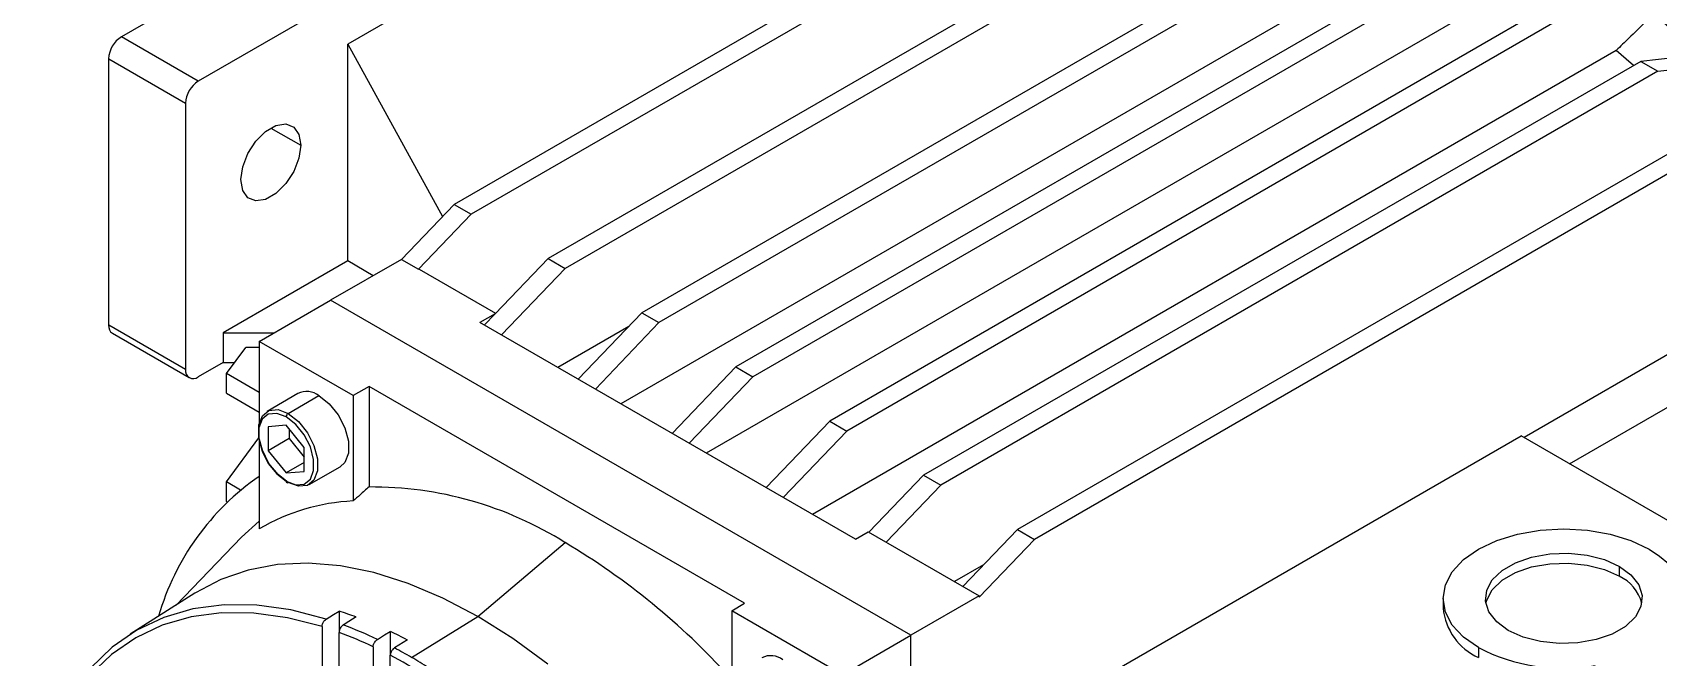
# Model space of a CAD drawing. Header units: millimetres. Extents: x 0 to 841, y 0 to 594.
# Drawn here: x 291 to 425.7, y 462.3 to 514.1 of the extents above; entities that cross this region are included whole.
import ezdxf

# ---------------------------------------------------------------- set-up
doc = ezdxf.new("R2010")
doc.units = ezdxf.units.MM

msp = doc.modelspace()

# ---------------------------------------------------------------- linework, layer by layer
at = {"color": 7, "linetype": 'Continuous', "lineweight": 25}
for p, q in [((366.99, 553.36), (298.4, 513.77)), ((373.35, 549.69), (304.76, 510.09)), ((360.98, 538.46), (317.14, 513.15)), ((385.39, 534.18), (325.96, 499.88)), ((386.8, 533.37), (327.38, 499.06)), ((393.16, 529.69), (333.74, 495.39)), ((394.58, 528.88), (335.16, 494.57)), ((400.94, 525.2), (341.52, 490.9)), ((402.36, 524.39), (342.93, 490.08)), ((406.69, 521.98), (339.77, 483.35)), ((408.72, 520.71), (349.3, 486.41)), ((410.13, 519.9), (350.71, 485.59)), ((414.47, 518.31), (346.84, 479.27)), ((416.5, 516.22), (357.08, 481.92)), ((417.91, 515.41), (358.49, 481.1)), ((304.76, 510.09), (298.4, 513.77)), ((297.34, 511.93), (303.7, 508.26)), ((297.34, 489.88), (297.34, 511.93)), ((317.14, 495.19), (317.14, 513.15)), ((317.14, 513.15), (325.01, 498.89)), ((422.24, 512.63), (355.65, 474.19)), ((430.99, 512.48), (424.28, 511.73)), ((424.28, 511.73), (364.85, 477.43)), ((425.69, 510.92), (366.27, 476.61)), ((424.28, 511.73), (425.69, 510.92)), ((425.69, 510.92), (432.41, 511.66)), ((303.7, 508.26), (303.7, 486.21)), ((432.06, 507.24), (372.63, 472.94)), ((310.77, 506.21), (313.25, 504.79)), ((433.47, 506.43), (374.05, 472.12)), ((321.59, 495.31), (325.96, 499.88)), ((325.96, 499.88), (327.38, 499.06)), ((323, 494.5), (327.38, 499.06)), ((317.14, 495.19), (306.83, 489.24)), ((321.59, 495.31), (315.72, 491.93)), ((319.26, 493.97), (317.14, 495.19)), ((321.59, 495.31), (323, 494.5)), ((323.05, 494.52), (323, 494.5)), ((323.05, 494.52), (329.4, 490.86)), ((333.74, 495.39), (329.37, 490.82)), ((329.88, 489.06), (335.16, 494.57)), ((333.74, 495.39), (335.16, 494.57)), ((436.99, 493.48), (414.6, 480.56)), ((309.81, 488.52), (315.72, 491.93)), ((363.81, 464.17), (315.72, 491.93)), ((363.81, 464.17), (315.72, 491.93)), ((329.37, 490.82), (328.1, 490.09)), ((329.37, 490.82), (328.46, 489.88)), ((341.52, 490.9), (336.24, 485.39)), ((341.52, 490.9), (342.93, 490.08)), ((303.7, 486.21), (297.34, 489.88)), ((297.65, 489.2), (304.01, 485.52)), ((306.83, 489.24), (306.83, 486.79)), ((306.83, 489.24), (311.07, 489.24)), ((359.21, 472.13), (328.1, 490.09)), ((340.43, 489.76), (334.55, 486.37)), ((337.66, 484.57), (342.93, 490.08)), ((418.37, 478.39), (438.87, 490.23)), ((307.11, 485.86), (308.69, 488.01)), ((309.81, 488.01), (308.69, 488.01)), ((317.59, 484.03), (309.81, 488.52)), ((309.81, 488.52), (309.81, 481.79)), ((306.83, 486.79), (304.76, 485.6)), ((306.83, 486.79), (307.79, 486.79)), ((349.3, 486.41), (344.02, 480.9)), ((349.3, 486.41), (350.71, 485.59)), ((309.81, 484.3), (307.11, 485.86)), ((307.11, 484.23), (307.11, 485.86)), ((345.43, 480.08), (350.71, 485.59)), ((307.11, 484.23), (309.81, 482.67)), ((313.01, 484.2), (310.46, 482.72)), ((312.21, 482.55), (314.76, 484.03)), ((318.91, 484.78), (317.59, 484.03)), ((317.59, 484.03), (317.59, 475.3)), ((350.02, 466.82), (318.91, 484.78)), ((318.91, 484.78), (318.91, 476.46)), ((312.05, 481.58), (310.56, 481.45)), ((310.56, 481.45), (310.56, 479.47)), ((313.53, 479.73), (312.05, 481.58)), ((312.29, 481.27), (312.29, 480.47)), ((357.08, 481.92), (351.8, 476.41)), ((353.21, 475.59), (358.49, 481.1)), ((357.08, 481.92), (358.49, 481.1)), ((307.11, 476.88), (309.79, 480.52)), ((309.81, 480.37), (309.81, 472.99)), ((312.29, 480.47), (310.56, 479.47)), ((312.29, 480.47), (313.53, 478.93)), ((313.53, 477.75), (313.53, 479.73)), ((371.94, 456.21), (414.36, 480.7)), ((436.64, 467.84), (414.36, 480.7)), ((310.56, 479.47), (312.05, 477.62)), ((313.53, 478.48), (312.05, 477.62)), ((308.26, 476.21), (307.11, 476.88)), ((307.11, 475.25), (307.11, 476.88)), ((312.05, 477.62), (313.53, 477.75)), ((313.96, 476.66), (316.51, 478.14)), ((364.85, 477.43), (360.33, 472.71)), ((364.85, 477.43), (366.27, 476.61)), ((361.75, 471.89), (366.27, 476.61)), ((307.11, 475.25), (307.14, 475.23)), ((309.81, 473.64), (308.35, 472.29)), ((372.63, 472.94), (368.11, 468.22)), ((372.63, 472.94), (374.05, 472.12)), ((308.35, 472.29), (302.92, 466.67)), ((327.92, 465.73), (335.17, 471.85)), ((359.21, 472.13), (360.27, 472.74)), ((360.27, 472.74), (369.46, 467.43)), ((369.46, 467.34), (374.05, 472.12)), ((369.82, 470.01), (367.42, 468.62)), ((422.5, 469.07), (422.5, 469.88)), ((304.47, 467.66), (299.12, 464.25)), ((316.43, 466.18), (316.43, 464.41)), ((348.96, 466.21), (350.02, 466.82)), ((358.15, 460.9), (348.96, 466.21)), ((348.96, 466.21), (348.96, 460.86)), ((369.46, 467.43), (363.81, 464.17)), ((369.46, 467.43), (369.46, 467.34)), ((407.9, 467.23), (407.9, 466.41)), ((315.02, 464.9), (315.02, 450.85)), ((322.43, 462.34), (327.92, 465.73)), ((316.43, 450.58), (316.43, 464.41)), ((320.67, 464.49), (320.67, 462.51)), ((322.09, 463.78), (321.01, 463.12)), ((358.15, 460.9), (363.81, 464.17)), ((363.81, 452.89), (363.81, 464.17)), ((363.81, 452.89), (363.81, 464.17)), ((319.26, 463.22), (319.26, 449.65)), ((320.67, 449), (320.67, 462.51)), ((410.83, 463.15), (410.83, 462.33))]:
    msp.add_line(p, q, dxfattribs=at)
at = {"color": 7, "linetype": 'Continuous', "lineweight": 25, "flags": 128}
for points in [[(423.66, 511.38), (423.06, 511.91), (422.24, 512.63)], [(308.3, 501.93), (308.45, 502.99), (308.88, 504.1), (309.54, 505.12), (310.34, 505.92), (311.2, 506.42), (312.01, 506.55), (312.67, 506.29), (313.1, 505.68), (313.25, 504.79)], [(313.25, 504.79), (313.1, 503.72), (312.67, 502.61), (312.01, 501.6), (311.2, 500.79), (310.34, 500.29), (309.54, 500.17), (308.88, 500.42), (308.45, 501.04), (308.3, 501.93)], [(314.76, 484.03), (315.61, 483.36), (316.36, 482.44), (316.91, 481.36), (317.2, 480.26), (317.2, 479.26), (316.91, 478.5), (316.51, 478.14)], [(312.21, 476.84), (311.37, 477.5), (310.62, 478.42), (310.07, 479.5), (309.77, 480.6), (309.77, 481.6), (310.07, 482.36), (310.62, 482.8), (311.37, 482.87), (312.21, 482.55)], [(312.05, 482.27), (311.26, 482.56), (310.56, 482.5), (310.05, 482.09), (309.77, 481.37), (309.77, 480.45), (310.05, 479.42), (310.56, 478.41), (311.26, 477.55), (312.05, 476.93)], [(312.05, 476.93), (312.84, 476.64), (313.53, 476.7), (314.05, 477.11), (314.32, 477.82), (314.32, 478.75), (314.05, 479.78), (313.53, 480.78), (312.84, 481.65), (312.05, 482.27)], [(312.21, 482.55), (313.06, 481.89), (313.8, 480.96), (314.35, 479.89), (314.65, 478.78), (314.65, 477.79), (314.35, 477.03), (313.8, 476.59), (313.06, 476.52), (312.21, 476.84)], [(410.83, 463.15), (409.59, 464.02), (408.66, 465.02), (408.09, 466.1), (407.9, 467.23), (408.09, 468.35), (408.66, 469.44), (409.59, 470.44), (410.83, 471.31), (412.34, 472.03), (414.07, 472.56), (415.95, 472.89), (417.9, 473), (419.85, 472.89), (421.73, 472.56), (423.46, 472.03), (424.97, 471.31)], [(413.3, 464.58), (412.34, 465.29), (411.69, 466.11), (411.41, 467), (411.51, 467.91), (411.97, 468.77), (412.78, 469.54), (413.89, 470.18), (415.23, 470.65), (416.73, 470.92), (418.29, 470.97), (419.83, 470.81), (421.26, 470.44), (422.5, 469.88)], [(411.44, 466.82), (411.51, 467.09), (411.97, 467.95), (412.78, 468.73), (413.89, 469.37), (415.23, 469.83), (416.73, 470.1), (418.29, 470.16), (419.83, 469.99), (421.26, 469.62), (422.5, 469.07)], [(424.97, 471.31), (425.83, 470.74), (426.56, 470.12), (427.14, 469.44), (427.56, 468.72), (427.81, 467.98), (427.9, 467.23), (427.81, 466.48), (427.56, 465.73)], [(327.92, 465.73), (325.02, 467.26), (322.14, 468.47), (319.31, 469.36), (316.55, 469.92), (313.88, 470.14), (311.32, 470.03), (308.89, 469.58), (306.62, 468.8), (304.52, 467.69), (304.47, 467.66)], [(422.5, 469.88), (423.46, 469.17), (424.11, 468.35), (424.39, 467.46), (424.29, 466.55), (423.83, 465.69), (423.02, 464.91), (421.91, 464.27), (420.57, 463.81), (419.07, 463.54), (417.51, 463.48), (415.97, 463.65), (414.54, 464.02), (413.3, 464.58)], [(315.36, 465.51), (312.44, 466.27), (309.61, 466.66), (306.9, 466.69), (304.32, 466.35), (301.91, 465.65), (299.67, 464.59), (297.63, 463.18), (295.82, 461.44), (294.24, 459.38), (292.9, 457.01), (291.83, 454.37), (291.03, 451.46)], [(315.36, 465.51), (315.96, 465.88), (316.43, 466.18)], [(315.02, 464.9), (312.15, 465.63), (309.37, 466.01), (306.7, 466.04), (304.16, 465.7), (301.78, 465), (299.58, 463.96), (297.57, 462.58), (295.78, 460.86), (294.22, 458.83), (292.91, 456.51), (291.85, 453.91), (291.05, 451.06)], [(317.84, 465.69), (317.24, 465.32), (316.77, 465.02)], [(333.71, 461.79), (330.83, 463.91), (327.92, 465.73)], [(319.6, 463.83), (320.2, 464.2), (320.67, 464.49)]]:
    msp.add_lwpolyline(points, dxfattribs=at)
at = {"color": 7, "linetype": 'Continuous', "lineweight": 25}
for centre, radius, start, end in [((385.72, 469.06), 61.17, 44.9264, 59.4246), ((299.64, 511.83), 2.31, 122.6055, 177.3945), ((306.01, 508.15), 2.31, 122.6055, 177.3945), ((298.05, 489.79), 0.719, 172.7442, 235.9436), ((304.35, 486.1), 0.655, 170.786, 309.2033), ((313.75, 482.7), 1.67, 52.4853, 116.2043), ((312.4, 482.25), 0.359, 122.6055, 177.3945), ((321.82, 459.9), 21.17, 124.5352, 163.9392), ((312.15, 476.91), 0.102, 170.786, 309.2033), ((319.13, 446.28), 30.18, 57.8987, 90.426), ((318.4, 458.33), 16.99, 92.7154, 120.3392), ((304.61, 420.61), 59.66, 42.2774, 59.1869), ((420.99, 465.92), 3.49, 14.9721, 64.4683), ((307.01, 436.53), 31.1, 69.6093, 72.3649), ((412.9, 466.91), 5.03, 185.6948, 245.6253), ((304.64, 432.44), 34.77, 64.5119, 69.5757), ((304.53, 432.24), 34.3, 64.5636, 69.6931), ((304.01, 429.46), 38.79, 62.2171, 64.5536), ((300.89, 424.98), 42.43, 57.7969, 62.2085), ((301.67, 426.4), 41.5, 59.9903, 62.2206), ((300.26, 423.95), 44.33, 57.8567, 59.9911), ((352.19, 460.81), 1.67, 52.4853, 116.2043), ((417.88, 476.78), 15.35, 242.6428, 279.7711)]:
    msp.add_arc(centre, radius, start, end, dxfattribs=at)
for points, knots in [([(424.63, 514.98), (424.19, 514.55), (423.39, 513.76), (422.59, 512.98), (422.24, 512.63)], [0, 0, 0, 0, 0.56, 1, 1, 1, 1]), ([(318.91, 476.46), (318.66, 476.24), (318.22, 475.86), (317.79, 475.47), (317.59, 475.3)], [0, 0, 0, 0, 0.5599993, 1, 1, 1, 1]), ([(315.02, 464.9), (315.02, 464.93), (315.02, 464.99), (315.05, 465.11), (315.1, 465.22), (315.17, 465.33), (315.25, 465.43), (315.31, 465.48), (315.36, 465.51)], [0, 0, 0, 0, 0.153433, 0.28797, 0.499638, 0.630883, 0.758092, 1, 1, 1, 1]), ([(316.77, 465.02), (316.73, 464.99), (316.64, 464.92), (316.53, 464.77), (316.47, 464.63), (316.44, 464.51), (316.43, 464.45), (316.43, 464.41)], [0, 0, 0, 0, 0.24258, 0.499754, 0.711877, 0.846532, 1, 1, 1, 1]), ([(319.26, 463.22), (319.26, 463.25), (319.26, 463.32), (319.29, 463.42), (319.33, 463.52), (319.39, 463.63), (319.49, 463.74), (319.56, 463.8), (319.6, 463.83)], [0, 0, 0, 0, 0.1540432, 0.299835, 0.4373764, 0.5666707, 0.7996028, 1, 1, 1, 1]), ([(321.01, 463.12), (320.98, 463.09), (320.9, 463.04), (320.81, 462.92), (320.75, 462.81), (320.71, 462.71), (320.68, 462.61), (320.68, 462.55), (320.67, 462.51)], [0, 0, 0, 0, 0.20065, 0.433723, 0.563015, 0.700494, 0.846157, 1, 1, 1, 1])]:
    msp.add_open_spline(points, degree=3, knots=knots, dxfattribs=at)

doc.saveas('drawing.dxf')
